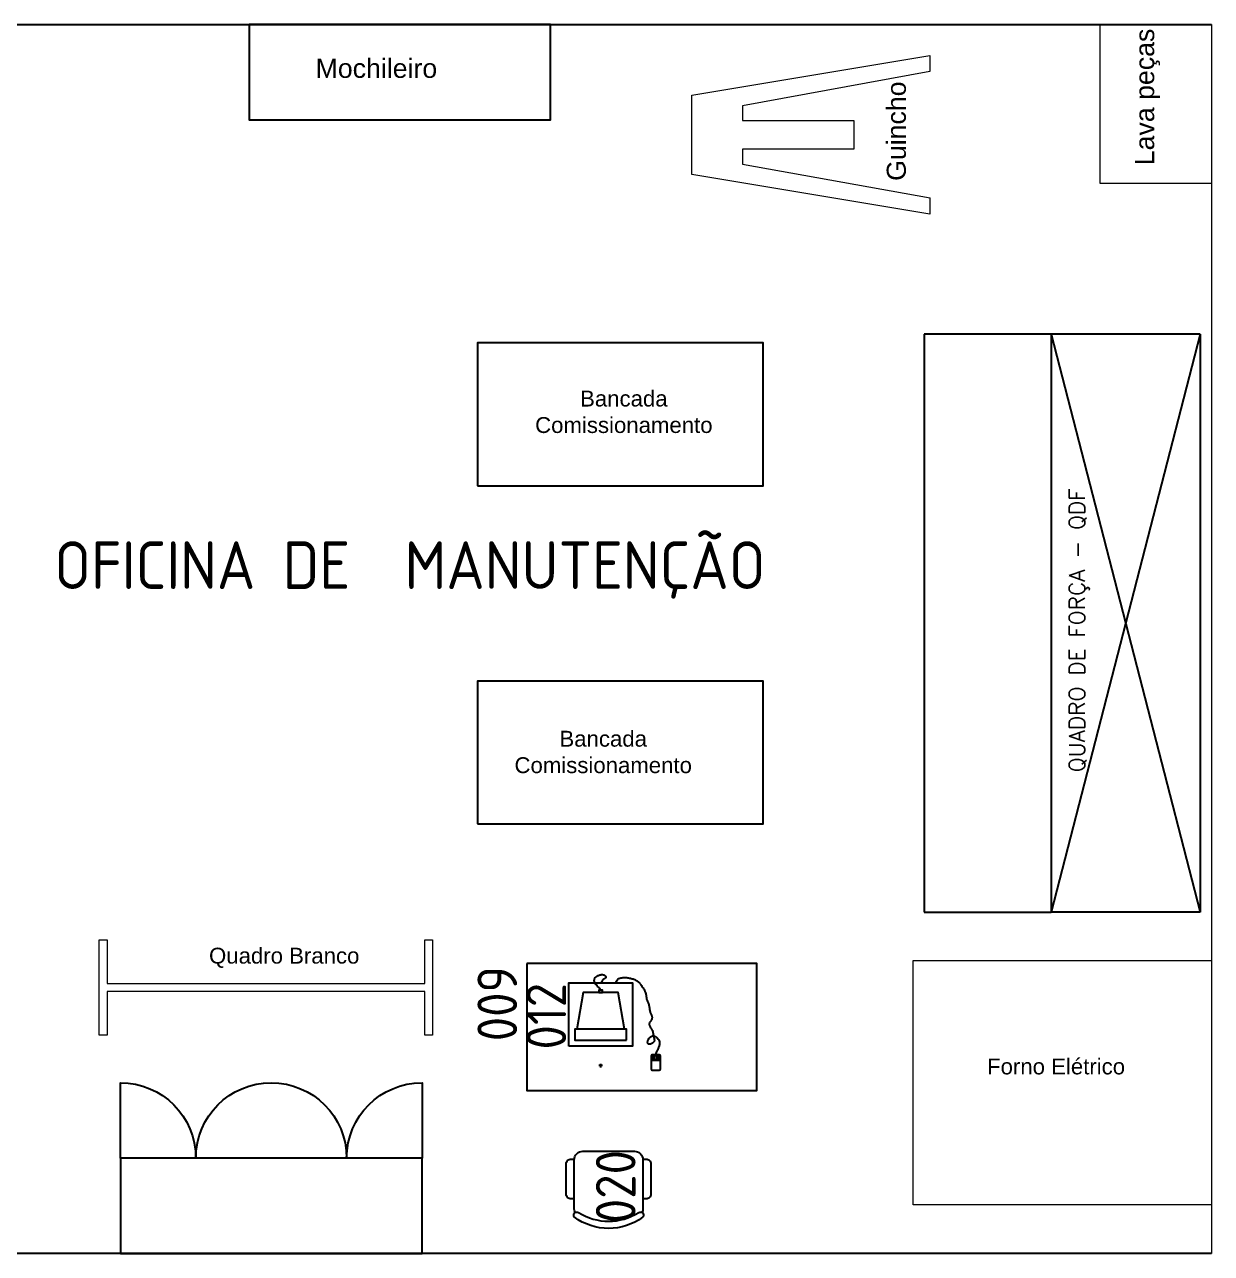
# Model space of a CAD drawing. Header units: millimetres. Extents: x 18768 to 1484868, y -11027 to 520152.
# Drawn here: x 125628 to 133105, y 494878 to 502618 of the extents above; entities that cross this region are included whole.
import ezdxf
from ezdxf.enums import TextEntityAlignment as Align

# ---------------------------------------------------------------- set-up
doc = ezdxf.new("R2010")
doc.units = ezdxf.units.MM
for name, color, linetype in [('4-MOBILIA', 4, 'Continuous'), ('8-TEXTO-DETALHES', 6, 'Continuous'), ('A Construir', 1, 'Continuous'), ('L025-CONTORNO', 7, 'Continuous'), ('L025-TEXTO', 7, 'Continuous'), ('L035-ARRANJO-ADQUIRIR', 102, 'Continuous'), ('L035-TEXTO', 40, 'Continuous'), ('PAREDES', 7, 'Continuous')]:
    doc.layers.add(name, color=color, linetype=linetype)
doc.styles.add('ISO-CP--25', font='isocp.shx', dxfattribs={"height": 250})
doc.styles.add('ISO-CP--35', font='isocp.shx', dxfattribs={"height": 350})
doc.styles.add('ROMANS', font='romans', dxfattribs={"width": 0.8, "height": 300})
doc.styles.get("Standard").update_dxf_attribs({"font": 'arial.ttf'})

# ---------------------------------------------------------------- blocks, each defined once
blk = doc.blocks.new('BL_SENAI_id9320210400')
at = {"layer": 'L035-ARRANJO-ADQUIRIR', "color": 0}
for points in [[(-689.7, 550.3, -0.290756), (-310.2, 550.3, 0.829608), (-283.9, 578.9, 0.333333), (-716.3, 578.9, 0.829608), (-690, 550.3)], [(-710.1, 549.8, 0.129448), (-717.1, 523.2), (-717.1, 218.5, 0.414214), (-663, 164.5), (-337.9, 164.5, 0.414214), (-283.9, 218.5), (-283.9, 524.9, 0.120944), (-290, 549.9)], [(-717.1, 464.5), (-737.1, 464.5, 0.414214), (-767.1, 434.5), (-767.1, 244.5, 0.414214), (-737.1, 214.5), (-716.9, 214.5)], [(-283.9, 214.5), (-263.9, 214.5, 0.414214), (-233.9, 244.5), (-233.9, 434.5, 0.414214), (-263.9, 464.5), (-283.9, 464.5)]]:
    blk.add_lwpolyline(points, format="xyb", dxfattribs=at)
at = {"layer": 'L025-TEXTO', "style": 'ISO-CP--25'}
blk.add_attdef('rmp_mt_codmaterial', (15, 15), '', height=40, dxfattribs=at)
at = {"layer": 'L025-TEXTO', "style": 'ISO-CP--25', "flags": 1}
for tag in ['rmp_mt_nomeunid', 'rmp_mt_potencia', 'rmp_mt_cod']:
    blk.add_attdef(tag, (15, 15), '', height=40, dxfattribs=at)
blk = doc.blocks.new('BL_SENAI_id9370710510')
at = {"layer": 'L035-ARRANJO-ADQUIRIR', "color": 0}
for p, q in [((491.3, 167.7), (491.3, 85)), ((494.5, 167.7), (494.5, 145.1)), ((510.7, 167.7), (494.5, 167.7)), ((542.2, 174.4), (498, 174.4)), ((510.7, 145.1), (510.7, 167.7)), ((528.6, 167.7), (512.4, 167.7)), ((512.4, 167.7), (512.4, 145.1)), ((528.6, 145.1), (528.6, 167.7)), ((530.1, 167.7), (530.1, 145.1)), ((546.3, 167.7), (530.1, 167.7)), ((546.3, 145.1), (546.3, 167.7)), ((549, 85), (549, 167.7)), ((185, 106.6), (160.8, 106.6)), ((172.9, 94.5), (172.9, 118.7)), ((491.3, 141.5), (549, 141.5)), ((491.3, 140.6), (549, 140.6)), ((494.5, 145.1), (510.7, 145.1)), ((498, 78.3), (542.2, 78.3)), ((512.4, 145.1), (528.6, 145.1)), ((530.1, 145.1), (546.3, 145.1))]:
    blk.add_line(p, q, dxfattribs=at)
for points in [[(-27.1, 228.9), (-27.1, 628.9), (372.9, 628.9), (372.9, 228.9)], [(162.1, 566.4), (183.8, 566.4), (183.8, 581), (162.1, 581)], [(335.4, 266.4), (335.4, 336.4), (10.4, 336.4), (10.4, 266.4)]]:
    blk.add_lwpolyline(points, close=True, dxfattribs=at)
for points in [[(173, 581), (171.7, 586.1), (169.8, 590.1), (167.5, 593.3), (165, 595.7), (162.4, 597.6), (159.8, 599.1), (157.5, 600.4), (155.6, 601.7), (154.1, 603), (153.1, 604.4), (152.5, 605.8), (152, 607.3), (151.6, 608.7), (151.3, 610.1), (150.8, 611.3), (150.1, 612.5), (149, 613.4), (147.7, 614.3), (146.2, 615.2), (144.6, 616.1), (142.8, 617.2), (141.1, 618.4), (139.4, 620), (137.8, 622), (136.4, 624.3), (135.2, 627.1), (134.2, 630.1), (133.5, 633.4), (133, 636.8), (132.7, 640.2), (132.7, 643.6), (133, 646.9), (133.5, 650), (134.4, 653), (135.5, 655.8), (136.8, 658.3), (138.3, 660.7), (140.1, 662.9), (142, 664.9), (144, 666.8), (146.2, 668.4), (148.5, 669.8), (150.8, 671.1), (153.2, 672.2), (155.6, 673.3), (157.9, 674.2), (160.2, 675), (162.4, 675.7), (164.5, 676.4), (166.4, 677), (168.3, 677.6), (170.1, 678.1), (171.9, 678.6), (173.6, 679), (175.2, 679.4), (176.9, 679.7), (178.5, 679.9), (180.2, 680.1), (181.8, 680.2), (183.5, 680.2), (185.2, 680), (186.8, 679.8), (188.5, 679.5), (190.2, 679), (192, 678.4), (193.7, 677.6), (195.4, 676.7), (197, 675.8), (198.5, 674.7), (200, 673.6), (201.4, 672.4), (202.6, 671.2), (203.6, 669.9), (204.5, 668.7), (205.2, 667.5), (205.7, 666.2), (206.1, 665), (206.2, 663.8), (206.1, 662.7), (205.8, 661.6), (205.2, 660.5), (204.5, 659.5), (203.6, 658.5), (202.5, 657.6), (201.3, 656.7), (200, 655.8), (198.6, 655), (197.2, 654.2), (195.7, 653.5), (194.2, 652.8), (192.7, 652), (191.3, 651.2), (189.9, 650.3), (188.6, 649.3), (187.4, 648.2), (186.3, 646.9), (185.4, 645.4), (184.4, 643.7), (183.4, 641.8), (182.2, 639.7), (180.7, 637.4), (178.7, 634.8), (176.2, 632), (172.9, 628.9)], [(268.1, 629.3), (271.9, 638.1), (276.6, 645), (281.9, 650.5), (287.7, 654.5), (293.9, 657.4), (300.4, 659.4), (306.9, 660.6), (313.4, 661.3), (319.6, 661.6), (325.8, 661.7), (331.7, 661.4), (337.6, 660.9), (343.3, 660.2), (348.9, 659.3), (354.5, 658.2), (360.1, 657), (365.7, 655.6), (371.2, 654.1), (376.7, 652.5), (382, 650.6), (387.3, 648.5), (392.4, 646.2), (397.3, 643.6), (401.9, 640.7), (406.4, 637.4), (410.6, 633.8), (414.7, 629.9), (418.5, 625.8), (422.3, 621.4), (425.9, 616.8), (429.5, 612), (433.1, 607), (436.6, 601.8), (440.1, 596.6), (443.4, 591.2), (446.6, 585.9), (449.5, 580.5), (452, 575.1), (454.3, 569.8), (456.1, 564.6), (457.4, 559.6), (458.4, 554.6), (459.1, 549.7), (459.6, 544.9), (460.1, 540.2), (460.7, 535.4), (461.4, 530.7), (462.4, 526), (463.8, 521.2), (465.6, 516.4), (467.5, 511.5), (469.5, 506.5), (471.6, 501.5), (473.6, 496.5), (475.4, 491.3), (477, 486.1), (478.2, 480.7), (479.2, 475.4), (480, 470), (480.7, 464.7), (481.4, 459.4), (482.1, 454.3), (483, 449.4), (484.1, 444.8), (485.5, 440.4), (487.2, 436.2), (488.9, 432.2), (490.7, 428.5), (492.4, 424.9), (493.9, 421.4), (495.1, 417.9), (496, 414.6), (496.5, 411.2), (496.5, 407.9), (496.1, 404.7), (495.4, 401.5), (494.4, 398.4), (493.1, 395.4), (491.6, 392.5), (489.9, 389.8), (488, 387.1), (486.1, 384.6), (484.2, 382.2), (482.5, 379.7), (480.9, 377.2), (479.7, 374.6), (478.9, 371.8), (478.5, 368.9), (478.7, 365.7), (479.4, 362.4), (480.5, 358.9), (482, 355.4), (483.7, 351.8), (485.6, 348.2), (487.6, 344.8), (489.6, 341.5), (491.6, 338.4), (493.5, 335.6), (495.3, 333), (496.9, 330.7), (498.3, 328.7), (499.4, 327.1), (500.3, 325.8), (500.9, 325), (501.2, 324.6), (501.3, 324.5), (501.1, 324.5), (500.9, 324.3), (500.6, 323.9), (500.4, 323.1), (500.4, 321.7), (500.5, 319.5), (501, 316.3), (501.7, 312.4), (502.6, 307.9), (503.6, 303), (504.7, 297.8), (505.9, 292.6), (507.1, 287.5), (508.3, 282.7), (509.3, 278.4), (510.2, 274.6), (510.8, 271.1), (511.1, 267.8), (511, 264.9), (510.4, 262), (509.3, 259.3), (507.5, 256.5), (505, 253.8), (501.9, 251), (498.4, 248.4), (494.6, 246.1), (490.7, 244), (486.9, 242.4), (483.2, 241.3), (479.9, 240.8), (477, 241), (474.5, 241.8), (472.6, 243.2), (471, 245), (469.9, 247.3), (469.1, 249.8), (468.8, 252.6), (468.7, 255.5), (469.1, 258.5), (469.7, 261.6), (470.6, 264.7), (471.9, 267.8), (473.4, 271), (475.2, 274.1), (477.2, 277.3), (479.5, 280.3), (482, 283.3), (484.7, 286.2), (487.7, 288.7), (491, 290.9), (494.5, 292.6), (498.4, 293.6), (502.6, 294), (507.1, 293.5), (511.9, 292), (517, 289.7), (522, 286.7), (526.9, 283), (531.5, 278.7), (535.6, 273.8), (539, 268.6), (541.6, 263.1), (543.3, 257.3), (544.1, 251.4), (544.1, 245.4), (543.4, 239.3), (542.1, 233.2), (540.4, 227.2), (538.2, 221.3), (535.7, 215.5), (533.1, 210), (530.4, 204.6), (527.7, 199.4), (525.3, 194.1), (523.1, 188.7), (521.4, 183.2), (520.3, 177.4), (520.1, 174.4)], [(322.9, 336.4), (282.9, 566.4), (62.9, 566.4), (22.9, 336.4)]]:
    blk.add_lwpolyline(points, dxfattribs=at)
for centre, start, end in [((498, 167.7), 90, 180), ((542.2, 167.7), 0, 90), ((498, 85), 180, 270), ((542.2, 85), 270, 0)]:
    blk.add_arc(centre, 6.72, start, end, dxfattribs=at)
at = {"layer": 'L025-TEXTO', "style": 'ISO-CP--25'}
blk.add_attdef('rmp_mt_codmaterial', (15, 15), '', height=40, dxfattribs=at)
at = {"layer": 'L025-TEXTO', "style": 'ISO-CP--25', "flags": 1}
for tag in ['rmp_mt_nomeunid', 'rmp_mt_potencia', 'rmp_mt_cod']:
    blk.add_attdef(tag, (15, 15), '', height=40, dxfattribs=at)
blk = doc.blocks.new('BL_SENAI_id9320220810')
at = {"layer": 'L025-CONTORNO', "color": 0}
blk.add_lwpolyline([(-688.2, 238.2), (111.8, 238.2), (111.8, 1688.2), (-688.2, 1688.2)], close=True, dxfattribs=at)
at = {"layer": 'L025-TEXTO', "style": 'ISO-CP--25'}
blk.add_attdef('rmp_mt_codmaterial', (15, 15), '', height=40, dxfattribs=at)
at = {"layer": 'L025-TEXTO', "style": 'ISO-CP--25', "flags": 1}
for tag in ['rmp_mt_nomeunid', 'rmp_mt_potencia', 'rmp_mt_cod']:
    blk.add_attdef(tag, (15, 15), '', height=40, dxfattribs=at)

msp = doc.modelspace()

# ---------------------------------------------------------------- linework, layer by layer
for p, q in [((117695.787, 502617.757), (133104.877, 502617.757)), ((132094.877, 500666.845), (131294.877, 500666.845)), ((131294.877, 500666.845), (131294.877, 497026.845)), ((131294.877, 497026.845), (132094.877, 497026.845))]:
    msp.add_line(p, q)
at = {"linetype": 'ByBlock', "lineweight": 15}
for p, q in [((132404.877, 502617.757), (133104.877, 502617.757)), ((132404.877, 501617.757), (132404.877, 502617.757)), ((133104.877, 502617.757), (133104.877, 501617.757)), ((133104.877, 501617.757), (132404.877, 501617.757))]:
    msp.add_line(p, q, dxfattribs=at)
for points in [[(128941.58, 502617.757), (127041.58, 502617.757), (127041.58, 502017.757), (128941.58, 502017.757)], [(128481.58, 499713.158), (130281.58, 499713.158), (130281.58, 500613.158), (128481.58, 500613.158)], [(128481.58, 497583.158), (130281.58, 497583.158), (130281.58, 498483.158), (128481.58, 498483.158)], [(126231.58, 494877.757), (128131.58, 494877.757), (128131.58, 495477.757), (126231.58, 495477.757)]]:
    msp.add_lwpolyline(points, close=True)
for points in [[(129831.58, 501923.158), (129831.58, 502173.158), (131331.58, 502423.158), (131331.58, 502323.158)], [(131331.58, 502423.158), (131331.58, 502323.158), (130151.252, 502106.764), (130151.252, 502013.164), (130851.252, 502013.164), (130851.252, 501833.164), (130151.252, 501833.164), (130151.252, 501739.564), (131332.212, 501526.649)], [(131331.58, 501526.763), (131331.58, 501423.158), (129831.58, 501673.158), (129831.58, 502173.158)], [(129831.58, 501923.158), (129831.58, 501923.158)], [(128148.282, 496853.158), (128198.282, 496853.158), (128198.282, 496253.158), (128148.282, 496253.158), (128148.282, 496528.158), (126148.282, 496528.158), (126148.282, 496253.158), (126098.282, 496253.158), (126098.282, 496853.158), (126148.282, 496853.158), (126148.282, 496578.158), (128148.282, 496578.158), (128148.282, 496853.158)], [(131224.877, 495183.158), (131224.877, 496723.158), (133104.877, 496723.158), (133104.877, 495183.158), (131224.877, 495183.158)]]:
    msp.add_lwpolyline(points, dxfattribs=at)
at = {"color": 2}
msp.add_lwpolyline([(126231.58, 495477.757), (126231.58, 495952.757, -0.41421356), (126706.58, 495477.757, -0.41421356), (127181.58, 495952.757, -0.41421356), (127656.58, 495477.757, -0.41421356), (128131.58, 495952.757), (128131.58, 495477.757)], format="xyb", dxfattribs=at)
at = {"layer": 'A Construir', "linetype": 'ByBlock', "lineweight": 15}
msp.add_line((133104.877, 502617.757), (133104.877, 494877.757), dxfattribs=at)
at = {"layer": 'L025-CONTORNO'}
for p, q in [((133034.877, 500666.845), (132094.877, 500666.845)), ((132094.877, 500666.845), (133034.877, 497026.845)), ((133034.877, 500666.845), (132094.877, 497026.845))]:
    msp.add_line(p, q, dxfattribs=at)
at = {"layer": 'PAREDES'}
for p, q in [((132094.877, 500666.845), (132094.877, 497026.845)), ((133034.877, 500666.845), (133034.877, 497026.845)), ((133034.877, 500596.845), (133034.877, 497026.845)), ((133034.877, 500596.845), (133034.877, 497026.845)), ((133034.877, 500596.845), (133034.877, 497026.845)), ((132944.964, 497026.845), (132094.877, 497026.845)), ((132944.964, 497026.845), (132094.877, 497026.845)), ((133034.877, 497026.845), (132944.964, 497026.845)), ((133034.877, 497026.845), (132944.964, 497026.845)), ((133034.877, 497026.845), (132944.964, 497026.845)), ((133104.877, 494877.757), (115654.877, 494877.757))]:
    msp.add_line(p, q, dxfattribs=at)

# ---------------------------------------------------------------- block references
at = {"layer": 'L035-ARRANJO-ADQUIRIR'}
ref = msp.add_blockref('BL_SENAI_id9320220810', (128553.413, 496014.982), dxfattribs=dict(at, rotation=270.0000000000882))
ref.add_attrib('rmp_mt_codmaterial', '009', dxfattribs={"layer": 'L025-TEXTO', "height": 250, "rotation": 90, "style": 'ISO-CP--25'}).set_placement((128730.559, 496450.413), align=Align.CENTER)
ref = msp.add_blockref('BL_SENAI_id9370710510', (129084.216, 495954.014), dxfattribs=at)
ref.add_attrib('rmp_mt_codmaterial', '012', dxfattribs={"layer": 'L025-TEXTO', "height": 250, "rotation": 90, "style": 'ISO-CP--25'}).set_placement((128914.633, 496371.891), align=Align.MIDDLE)
ref = msp.add_blockref('BL_SENAI_id9320210400', (129807.228, 495686.079), dxfattribs=dict(at, xscale=-1, rotation=180))
ref.add_attrib('rmp_mt_codmaterial', '020', dxfattribs={"layer": 'L025-TEXTO', "height": 250, "rotation": 90, "style": 'ISO-CP--25'}).set_placement((129351.798, 495298.516), align=Align.MIDDLE)

# ---------------------------------------------------------------- texts
at = {"linetype": 'ByBlock', "lineweight": 15, "char_height": 120.3504, "attachment_point": 1, "rotation": 90}
for s, insert in [('Lava peças', (132623.796, 501732.004)), ('Guincho', (131059.259, 501633.158))]:
    msp.add_mtext(s, dxfattribs=dict(at, insert=insert))
at = {"linetype": 'ByBlock', "lineweight": 15, "insert": (127461.111, 502402.44), "char_height": 120.3504, "attachment_point": 1}
msp.add_mtext('Mochileiro', dxfattribs=at)
at = {"layer": '4-MOBILIA', "char_height": 100, "width": 2370.115, "attachment_point": 1}
for s, insert in [('\\pxqc;{\\fArial|b0|i0|c0|p34;Bancada \\PComissionamento}', (128217.974, 500312.132)), ('\\pxqc;{\\fArial|b0|i0|c0|p34;Bancada \\PComissionamento}', (128087.974, 498169.655)), ('\\pxqc;Quadro Branco', (126078.282, 496803.235)), ('\\pxqc;Forno Elétrico', (130940.994, 496105.486))]:
    msp.add_mtext(s, dxfattribs=dict(at, insert=insert))
at = {"layer": '8-TEXTO-DETALHES', "style": 'ROMANS'}
msp.add_text('QUADRO DE FORÇA - QDF', height=100, rotation=90, dxfattribs=at).set_placement((132307.618, 497908.35))
at = {"layer": 'L035-TEXTO', "insert": (128055.253, 499863.04), "char_height": 300, "width": 8756.13, "attachment_point": 2, "style": 'ISO-CP--35'}
msp.add_mtext('\\POFICINA DE  MANUTENÇÃO', dxfattribs=at)

doc.saveas('drawing.dxf')
